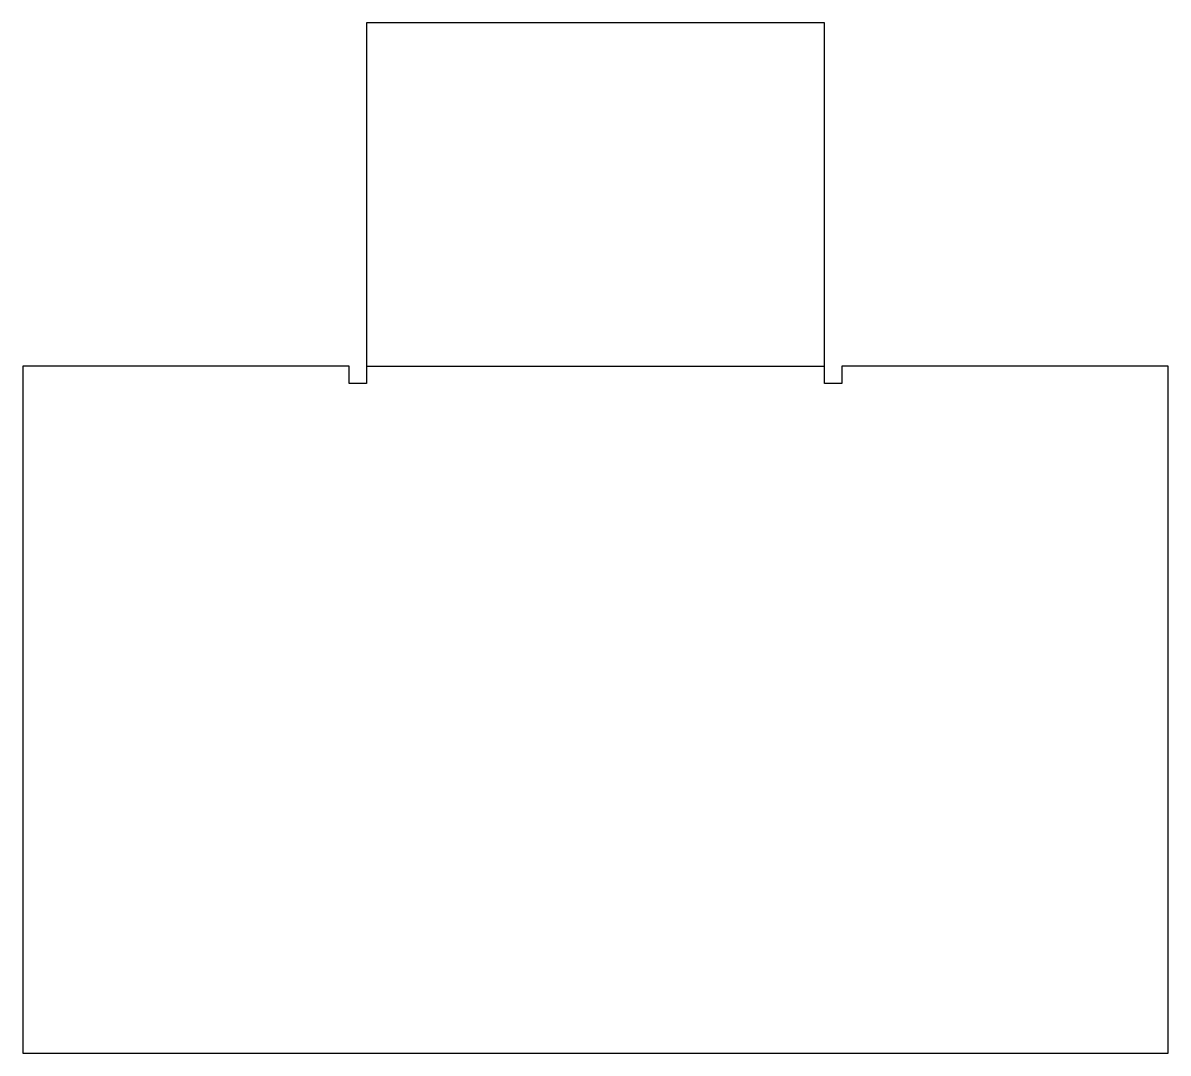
# Model space of a CAD drawing. Header units: millimetres. Extents: x 0 to 100, y 0 to 90.
import ezdxf

# ---------------------------------------------------------------- set-up
doc = ezdxf.new("R2010")
doc.units = ezdxf.units.MM
doc.layers.add('BEND', color=1, linetype='Continuous')

msp = doc.modelspace()

# ---------------------------------------------------------------- linework, layer by layer
msp.add_lwpolyline([(0, 0), (100, 0), (100, 60), (71.5, 60), (71.5, 58.5), (70, 58.5), (70, 60), (70, 90), (30, 90), (30, 58.5), (28.5, 58.5), (28.5, 60), (0, 60)], close=True)
at = {"layer": 'BEND'}
msp.add_line((30, 60), (70, 60), dxfattribs=at)

doc.saveas('drawing.dxf')
